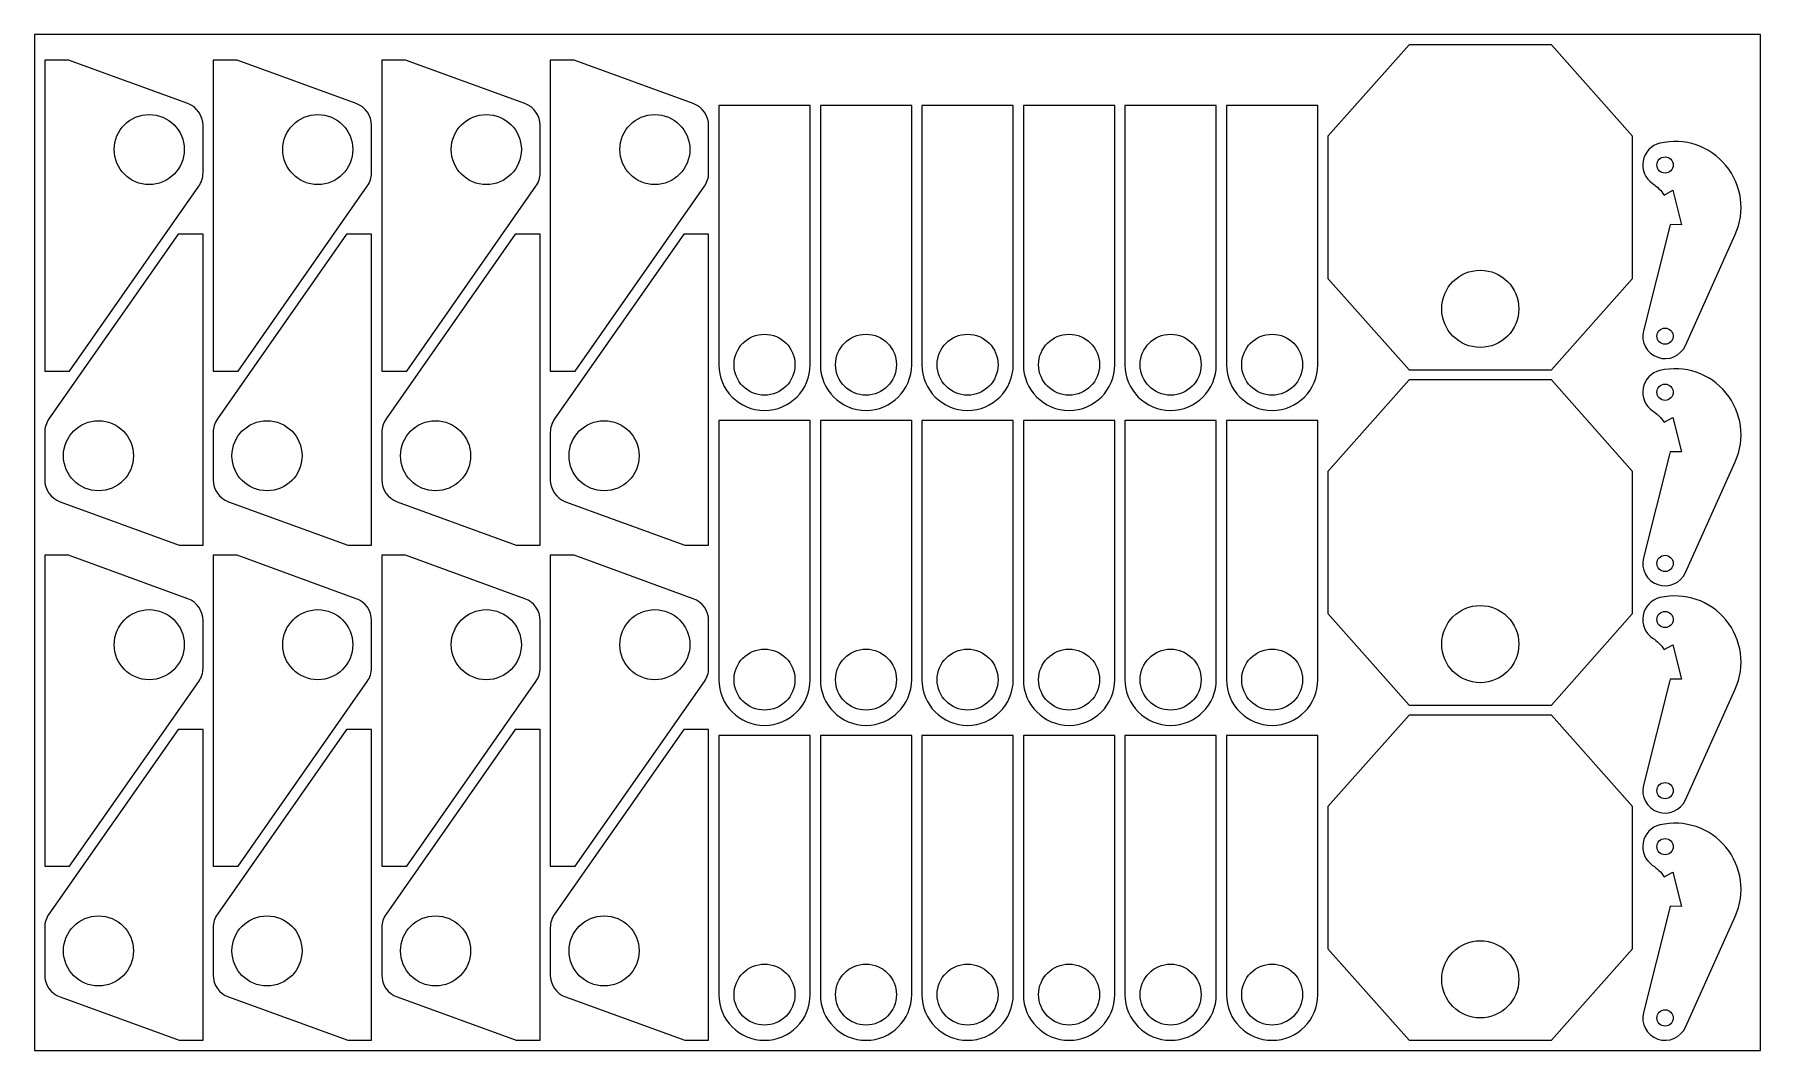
# Model space of a CAD drawing. Header units: metres. Extents: x 0 to 1700, y 0 to 1000.
import ezdxf

# ---------------------------------------------------------------- set-up
doc = ezdxf.new("R2010")
doc.units = ezdxf.units.M

msp = doc.modelspace()

# ---------------------------------------------------------------- linework, layer by layer
for points in [[(0, 0), (1700, 0), (1700, 1000), (0, 1000)], [(1354, 670), (1494, 670), (1574, 760), (1574, 900), (1494, 990), (1354, 990), (1274, 900), (1274, 760)], [(1354, 340), (1494, 340), (1574, 430), (1574, 570), (1494, 660), (1354, 660), (1274, 570), (1274, 430)], [(1354, 10), (1494, 10), (1574, 100), (1574, 240), (1494, 330), (1354, 330), (1274, 240), (1274, 100)]]:
    msp.add_lwpolyline(points, close=True)
for points in [[(34.6, 668.8), (161.8, 850.6, 0.153915), (166, 863.8), (166, 910.5, 0.315299), (150.9, 932.1), (33.5, 974.8), (10, 974.8), (10, 668.8)], [(200.6, 668.8), (327.8, 850.6, 0.153915), (332, 863.8), (332, 910.5, 0.315299), (316.9, 932.1), (199.5, 974.8), (176, 974.8), (176, 668.8)], [(366.6, 668.8), (493.8, 850.6, 0.153915), (498, 863.8), (498, 910.5, 0.315299), (482.9, 932.1), (365.5, 974.8), (342, 974.8), (342, 668.8)], [(532.6, 668.8), (659.8, 850.6, 0.153915), (664, 863.8), (664, 910.5, 0.315299), (648.9, 932.1), (531.5, 974.8), (508, 974.8), (508, 668.8)], [(113, 921.3, -1), (113, 852.3, -1)], [(279, 921.3, -1), (279, 852.3, -1)], [(445, 921.3, -1), (445, 852.3, -1)], [(611, 921.3, -1), (611, 852.3, -1)], [(674, 930), (674, 675, 1), (764, 675), (764, 930)], [(774, 930), (774, 675, 1), (864, 675), (864, 930)], [(874, 930), (874, 675, 1), (964, 675), (964, 930)], [(974, 930), (974, 675, 1), (1064, 675), (1064, 930)], [(1074, 930), (1074, 675, 1), (1164, 675), (1164, 930)], [(1174, 930), (1174, 675, 1), (1264, 675), (1264, 930)], [(1584.7, 708.5, 0.916331), (1626.1, 694), (1675.1, 803.1, 0.62153), (1601, 893, 0.656558), (1593.8, 853.3, -0.101011), (1605.1, 842), (1613.6, 846.7), (1622.2, 812.8), (1611, 812.9, -0.017639), (1610.4, 810.2)], [(1606, 879.6, -1), (1606, 863.6, -1)], [(141.4, 803.4), (14.2, 621.6, 0.153915), (10, 608.4), (10, 561.7, 0.315299), (25.1, 540.1), (142.5, 497.4), (166, 497.4), (166, 803.4)], [(307.4, 803.4), (180.2, 621.6, 0.153915), (176, 608.4), (176, 561.7, 0.315299), (191.1, 540.1), (308.5, 497.4), (332, 497.4), (332, 803.4)], [(473.4, 803.4), (346.2, 621.6, 0.153915), (342, 608.4), (342, 561.7, 0.315299), (357.1, 540.1), (474.5, 497.4), (498, 497.4), (498, 803.4)], [(639.4, 803.4), (512.2, 621.6, 0.153915), (508, 608.4), (508, 561.7, 0.315299), (523.1, 540.1), (640.5, 497.4), (664, 497.4), (664, 803.4)], [(1386, 730, -1), (1462, 730, -1)], [(719, 705, -1), (719, 645, -1)], [(819, 705, -1), (819, 645, -1)], [(919, 705, -1), (919, 645, -1)], [(1019, 705, -1), (1019, 645, -1)], [(1119, 705, -1), (1119, 645, -1)], [(1219, 705, -1), (1219, 645, -1)], [(1606, 711.1, -1), (1606, 695.1, -1)], [(1584.7, 484.8, 0.916331), (1626.1, 470.4), (1675.1, 579.4, 0.62153), (1601, 669.3, 0.656558), (1593.8, 629.6, -0.101011), (1605.1, 618.3), (1613.6, 623), (1622.2, 589.1), (1611, 589.2, -0.017639), (1610.4, 586.5)], [(1606, 655.9, -1), (1606, 639.9, -1)], [(63, 550.9, -1), (63, 619.9, -1)], [(229, 550.9, -1), (229, 619.9, -1)], [(395, 550.9, -1), (395, 619.9, -1)], [(561, 550.9, -1), (561, 619.9, -1)], [(674, 620), (674, 365, 1), (764, 365), (764, 620)], [(774, 620), (774, 365, 1), (864, 365), (864, 620)], [(874, 620), (874, 365, 1), (964, 365), (964, 620)], [(974, 620), (974, 365, 1), (1064, 365), (1064, 620)], [(1074, 620), (1074, 365, 1), (1164, 365), (1164, 620)], [(1174, 620), (1174, 365, 1), (1264, 365), (1264, 620)], [(34.6, 181.4), (161.8, 363.2, 0.153915), (166, 376.4), (166, 423.1, 0.315299), (150.9, 444.7), (33.5, 487.4), (10, 487.4), (10, 181.4)], [(200.6, 181.4), (327.8, 363.2, 0.153915), (332, 376.4), (332, 423.1, 0.315299), (316.9, 444.7), (199.5, 487.4), (176, 487.4), (176, 181.4)], [(366.6, 181.4), (493.8, 363.2, 0.153915), (498, 376.4), (498, 423.1, 0.315299), (482.9, 444.7), (365.5, 487.4), (342, 487.4), (342, 181.4)], [(532.6, 181.4), (659.8, 363.2, 0.153915), (664, 376.4), (664, 423.1, 0.315299), (648.9, 444.7), (531.5, 487.4), (508, 487.4), (508, 181.4)], [(1606, 487.4, -1), (1606, 471.4, -1)], [(1584.7, 261.1, 0.916331), (1626.1, 246.7), (1675.1, 355.7, 0.62153), (1601, 445.7, 0.656558), (1593.8, 405.9, -0.101011), (1605.1, 394.6), (1613.6, 399.3), (1622.2, 365.4), (1611, 365.5, -0.017639), (1610.4, 362.8)], [(113, 433.9, -1), (113, 364.9, -1)], [(279, 433.9, -1), (279, 364.9, -1)], [(445, 433.9, -1), (445, 364.9, -1)], [(611, 433.9, -1), (611, 364.9, -1)], [(1386, 400, -1), (1462, 400, -1)], [(1606, 432.2, -1), (1606, 416.2, -1)], [(719, 395, -1), (719, 335, -1)], [(819, 395, -1), (819, 335, -1)], [(919, 395, -1), (919, 335, -1)], [(1019, 395, -1), (1019, 335, -1)], [(1119, 395, -1), (1119, 335, -1)], [(1219, 395, -1), (1219, 335, -1)], [(141.4, 316), (14.2, 134.2, 0.153915), (10, 121), (10, 74.3, 0.315299), (25.1, 52.7), (142.5, 10), (166, 10), (166, 316)], [(307.4, 316), (180.2, 134.2, 0.153915), (176, 121), (176, 74.3, 0.315299), (191.1, 52.7), (308.5, 10), (332, 10), (332, 316)], [(473.4, 316), (346.2, 134.2, 0.153915), (342, 121), (342, 74.3, 0.315299), (357.1, 52.7), (474.5, 10), (498, 10), (498, 316)], [(639.4, 316), (512.2, 134.2, 0.153915), (508, 121), (508, 74.3, 0.315299), (523.1, 52.7), (640.5, 10), (664, 10), (664, 316)], [(674, 310), (674, 55, 1), (764, 55), (764, 310)], [(774, 310), (774, 55, 1), (864, 55), (864, 310)], [(874, 310), (874, 55, 1), (964, 55), (964, 310)], [(974, 310), (974, 55, 1), (1064, 55), (1064, 310)], [(1074, 310), (1074, 55, 1), (1164, 55), (1164, 310)], [(1174, 310), (1174, 55, 1), (1264, 55), (1264, 310)], [(1606, 263.7, -1), (1606, 247.7, -1)], [(1584.7, 37.4, 0.916331), (1626.1, 23), (1675.1, 132, 0.62153), (1601, 222, 0.656558), (1593.8, 182.2, -0.101011), (1605.1, 170.9), (1613.6, 175.6), (1622.2, 141.7), (1611, 141.9, -0.017639), (1610.4, 139.1)], [(1606, 208.6, -1), (1606, 192.6, -1)], [(63, 63.5, -1), (63, 132.5, -1)], [(229, 63.5, -1), (229, 132.5, -1)], [(395, 63.5, -1), (395, 132.5, -1)], [(561, 63.5, -1), (561, 132.5, -1)], [(1386, 70, -1), (1462, 70, -1)], [(719, 85, -1), (719, 25, -1)], [(819, 85, -1), (819, 25, -1)], [(919, 85, -1), (919, 25, -1)], [(1019, 85, -1), (1019, 25, -1)], [(1119, 85, -1), (1119, 25, -1)], [(1219, 85, -1), (1219, 25, -1)], [(1606, 40, -1), (1606, 24, -1)]]:
    msp.add_lwpolyline(points, format="xyb", close=True)

doc.saveas('drawing.dxf')
